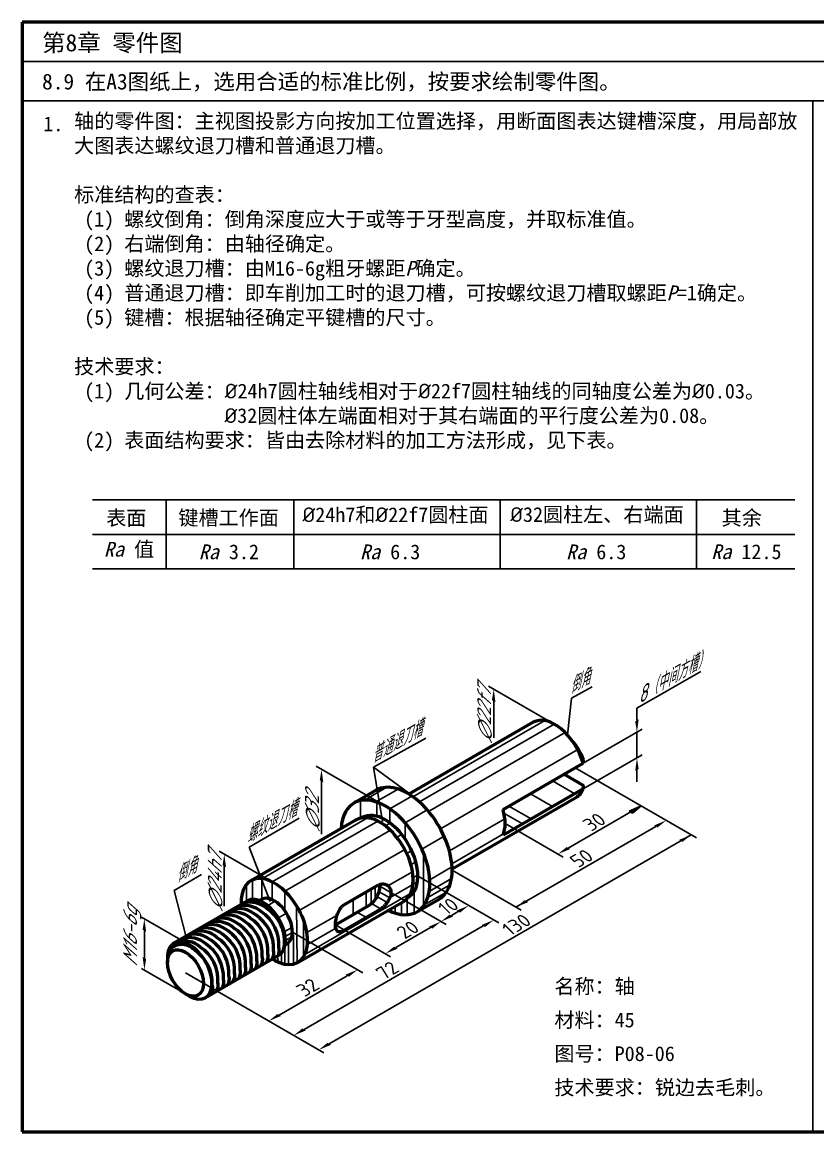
# Model space of a CAD drawing. Extents: x 0 to 326, y 0 to 226.
# Drawn here: x 0 to 162, y 0 to 226 of the extents above; entities that cross this region are included whole.
import ezdxf

# ---------------------------------------------------------------- set-up
doc = ezdxf.new("R2010")
doc.units = 0
doc.header["$LTSCALE"] = 0.2
doc.layers.get('0').update_dxf_attribs({"linetype": 'CONTINUOUS'})
doc.layers.add('DIM', color=7, linetype='CONTINUOUS')
doc.layers.add('细实线层', color=7, linetype='CONTINUOUS')
doc.layers.add('PV-40E', color=7, linetype='CONTINUOUS', lineweight=50)
doc.styles.get("Standard").update_dxf_attribs({"font": 'gbeitc.shx', "height": 3.5, "bigfont": 'gbcbig.shx'})
doc.styles.add('宋体', font='SimSun.ttf', dxfattribs={"height": 3})

msp = doc.modelspace()

# ---------------------------------------------------------------- hatches: boundary and pattern name
for points in [[(95.67, 87.92), (96.38, 87.51), (96.02, 90.16)], [(124.84, 83.62), (125.19, 81.37), (125.55, 84.02)], [(125.19, 76.15), (124.84, 73.49), (125.55, 73.9)], [(60.61, 71.6), (61.32, 71.19), (60.96, 73.84)], [(124.3, 64.93), (126.07, 66.36), (123.6, 65.34)], [(129.39, 61.99), (131.16, 63.42), (128.69, 62.4)], [(134.48, 59.05), (136.25, 60.48), (133.78, 59.46)], [(40.81, 54.29), (41.52, 53.88), (41.16, 56.53)], [(109.1, 56.56), (111.57, 57.58), (110.87, 57.99)], [(89.18, 44.65), (90.94, 46.08), (88.47, 45.06)], [(100.56, 45.75), (103.04, 46.78), (102.33, 47.18)], [(24.53, 41.15), (25.24, 40.74), (24.88, 43.4)], [(85.29, 42.82), (87.76, 43.84), (87.05, 44.24)], [(94.27, 41.71), (96.03, 43.14), (93.56, 42.12)], [(83.52, 41.39), (85.29, 42.82), (82.81, 41.79)], [(73.97, 36.28), (76.45, 37.3), (75.74, 37.71)], [(24.53, 35.6), (24.88, 32.95), (25.24, 35.19)], [(66.55, 31.59), (68.32, 33.02), (65.84, 32)], [(50.21, 22.57), (52.69, 23.59), (51.98, 23.99)], [(55.31, 19.63), (57.78, 20.65), (57.07, 21.06)], [(60.4, 16.69), (62.87, 17.71), (62.16, 18.12)]]:
    msp.add_hatch(color=256).paths.add_polyline_path(points)

# ---------------------------------------------------------------- linework, layer by layer
at = {"lineweight": 50}
for p, q in [((322, 226), (0, 226)), ((0, 226), (0, 0)), ((0, 0), (322, 0))]:
    msp.add_line(p, q, dxfattribs=at)
for p, q in [((322, 218), (0, 218)), ((322, 210), (0, 210)), ((161, 210), (161, 0)), ((111.07, 80.82, -36.82), (111.9, 88.33)), ((74.85, 65.78, -59.09), (74.85, 62.95, -59.09)), ((126.07, 66.36, -59.92), (123.6, 65.34, -58.47)), ((124.3, 64.93, -57.89), (126.07, 66.36, -59.92)), ((123.6, 65.34, -58.47), (124.3, 64.93, -57.89)), ((77.96, 62.96, -55.11), (77.96, 59.68, -55.11)), ((46.9, 51.34, -45.09), (46.9, 47.35, -45.09))]:
    msp.add_line(p, q)
at = {"extrusion": (2.05494e-16, 0.816497, 0.57735)}
for p, q in [((79.57, 68.25, -62.59), (106.43, 83.76, -84.52)), ((80.89, 67.2, -45.09), (108.34, 83.05, -67.51)), ((82.75, 65.27, -45.09), (110.58, 81.34, -67.81)), ((85.16, 61.72, -45.09), (113.13, 77.87, -67.93)), ((69.74, 67.56, -61.61), (74.27, 70.17, -65.31)), ((108.03, 71.46, -67.13), (112.55, 68.85, -63.43)), ((72.02, 67.21, -61.12), (76.55, 69.82, -64.81)), ((74.85, 65.78, -59.09), (79.37, 68.39, -62.78)), ((103.5, 68.85, -63.43), (108.03, 66.23, -59.74)), ((68.93, 67.36, -61.33), (68.93, 63.78, -56.27)), ((72.25, 67.23, -61.15), (72.25, 64.3, -56.99)), ((77.96, 62.96, -55.11), (82.48, 65.58, -58.8)), ((99.12, 66.35, -59.91), (103.68, 63.72, -56.18)), ((48.81, 51.55, -38.97), (70.32, 63.97, -56.53)), ((50.94, 50.88, -38.01), (72.43, 63.29, -55.57)), ((86.99, 57.22, -46.98), (98.3, 63.74, -56.21)), ((98.11, 64.9, -57.84), (101.91, 62.7, -54.74)), ((53.48, 49.02, -35.39), (74.98, 61.43, -52.94)), ((73.94, 62.32, -54.2), (74.93, 62.89, -55.01)), ((76.3, 59.98, -50.89), (77.3, 60.56, -51.71)), ((81.37, 57.57, -47.48), (85.93, 60.2, -51.2)), ((87.48, 54.6, -43.28), (98.04, 60.69, -51.9)), ((56.42, 45.09, -29.84), (77.92, 57.5, -47.39)), ((78.31, 56.71, -46.27), (79.32, 57.3, -47.1)), ((81.71, 56.83, -46.43), (81.71, 45.65, -30.62)), ((79.17, 54.41, -43.02), (80.19, 55, -43.85)), ((74.49, 50.1, -36.92), (79.49, 52.98, -41)), ((79.62, 51.75, -39.25), (80.59, 52.31, -40.04)), ((83, 51.35, -38.69), (87.53, 53.97, -42.39)), ((45.66, 50.37, -37.3), (45.66, 47.18, -32.79)), ((48.81, 51.55, -38.97), (48.81, 47.35, -33.04)), ((50.94, 50.88, -38.01), (50.94, 47.27, -32.92)), ((71.87, 49.86, -36.58), (71.87, 47.43, -33.15)), ((74.91, 47.72, -33.56), (79.67, 50.47, -37.44)), ((79.35, 49.24, -35.7), (80.22, 49.74, -36.41)), ((79.58, 50.37, -37.31), (80.51, 50.91, -38.07)), ((82.6, 47.73, -33.56), (87.23, 50.4, -37.34)), ((82.89, 48.97, -35.32), (87.42, 51.58, -39.01)), ((53.48, 49.02, -35.39), (53.48, 45.04, -29.76)), ((57.58, 36.11, -17.14), (79.07, 48.52, -34.69)), ((70.08, 48.85, -35.15), (70.08, 45.79, -30.83)), ((71.1, 49.48, -36.04), (71.1, 46.45, -31.76)), ((72.25, 47.9, -33.81), (74.34, 46.7, -32.11)), ((72.67, 48.91, -35.24), (74.88, 47.64, -33.44)), ((79.8, 48.84, -35.13), (79.8, 44.62, -29.17)), ((81.86, 46.2, -31.4), (86.39, 48.81, -35.1)), ((50.13, 46.16, -31.34), (51.41, 46.89, -32.38)), ((55.88, 46.03, -31.16), (56.01, 34.43, -14.75)), ((67.39, 47.31, -32.97), (67.39, 44.24, -28.63)), ((71.15, 46.5, -31.82), (73.12, 45.37, -30.22)), ((75.96, 45.9, -30.98), (75.96, 44.62, -29.17)), ((77.24, 46.67, -32.06), (77.24, 44.37, -28.81)), ((78.39, 47.43, -33.15), (78.39, 44.11, -28.45)), ((52.18, 43.6, -27.73), (53.71, 44.48, -28.98)), ((57.29, 43.16, -27.11), (57.29, 35.6, -16.41)), ((57.99, 40.59, -23.46), (64.13, 44.13, -28.47)), ((68.15, 44.76, -29.37), (70.09, 43.64, -27.78)), ((53.46, 40.79, -23.75), (54.89, 41.62, -24.92)), ((58.1, 38.18, -20.06), (63.85, 41.5, -24.76)), ((53.58, 39.77, -22.31), (54.9, 40.53, -23.39)), ((53.71, 39, -21.22), (54.9, 39.69, -22.2)), ((54.22, 38.62, -20.68), (54.22, 34.05, -14.23)), ((55.25, 40.02, -22.67), (55.25, 34.15, -14.36)), ((52.82, 36.19, -17.25), (52.82, 34.31, -14.59)), ((53.46, 37.6, -19.24), (53.46, 34.15, -14.36)), ((51.92, 35.81, -16.71), (52.18, 34.66, -15.08))]:
    msp.add_line(p, q, dxfattribs=at)
at = {"layer": 'DIM'}
for p, q in [((29.32, 128.69), (29.32, 114.69)), ((55.32, 128.69), (55.32, 114.69)), ((97.32, 128.69), (97.32, 114.69)), ((137.32, 128.69), (137.32, 114.69))]:
    msp.add_line(p, q, dxfattribs=at)
at = {"layer": 'DIM', "extrusion": (0.707107, -0.408248, 0.57735)}
for p, q in [((125.19, 86.27, -72.14), (138.2, 93.78, -82.76)), ((111.9, 88.33), (116.09, 90.66, -3.49)), ((125.19, 83.82, -73.87), (125.19, 86.27, -72.14)), ((114.26, 75.06, -36.82), (126.25, 81.98, -76.47)), ((125.19, 76.15, -79.29), (125.19, 81.37, -75.6)), ((71.57, 74.25, -29.16), (82.17, 80.15, -37.97)), ((114.26, 69.83, -36.82), (126.25, 76.76, -80.16)), ((73.41, 63.23, -39.2), (71.57, 74.25, -29.16)), ((71.57, 74.25, -29.16), (78.64, 69.02, -41.51)), ((125.19, 73.7, -81.03), (125.19, 71.25, -82.76)), ((46.25, 58, -9.64), (56.44, 63.88, -17.96)), ((50.5, 46.9, -22.69), (46.25, 58, -9.64)), ((30.98, 49.18, 2.83), (36.54, 52.39, -1.71)), ((33.95, 37.51, -9.06), (30.98, 49.18, 2.83))]:
    msp.add_line(p, q, dxfattribs=at)
at = {"layer": 'DIM', "extrusion": (-0.707107, -0.408248, 0.57735)}
for p, q in [((108.47, 82.98, -68.69), (94.96, 90.78, -79.72)), ((96.02, 87.72, -80.58), (96.02, 80.22, -85.88)), ((73.97, 66.33, -37.7), (59.9, 74.45, -49.19)), ((60.96, 71.39, -50.06), (60.96, 60.64, -57.66)), ((51.35, 50.65, -21.07), (40.1, 57.14, -30.25)), ((41.16, 54.08, -31.12), (41.16, 45.99, -36.84)), ((34.09, 38.08, -8.83), (24.29, 43.74, -16.84)), ((24.88, 40.95, -18.09), (24.88, 35.4, -22.01)), ((34.09, 27.63, -16.22), (24.29, 33.29, -24.23))]:
    msp.add_line(p, q, dxfattribs=at)
at = {"layer": 'DIM', "extrusion": (2.05494e-16, 0.816497, 0.57735)}
for p, q in [((112.63, 74.12, -70.89), (137.31, 59.87, -50.74)), ((111.22, 57.79, -47.79), (123.95, 65.14, -58.18)), ((98.35, 62.77, -54.83), (110.16, 55.95, -45.19)), ((100.56, 45.75, -30.77), (129.04, 62.2, -54.03)), ((62.52, 17.91, 8.6), (136.25, 60.48, -51.6)), ((80.48, 52.12, -39.78), (97.1, 42.53, -26.21)), ((87.55, 53.27, -41.4), (101.62, 45.14, -29.91)), ((72.84, 50, -36.78), (86.35, 42.2, -25.75)), ((87.41, 44.04, -28.35), (88.82, 44.86, -29.5)), ((55.02, 40.69, -23.61), (69.38, 32.4, -11.89)), ((57.43, 20.85, 4.45), (93.91, 41.92, -25.35)), ((63.79, 42.16, -25.69), (75.03, 35.67, -16.51)), ((76.09, 37.51, -19.11), (83.17, 41.59, -24.88)), ((33.24, 32.36, -11.84), (61.46, 16.07, 11.2)), ((52.34, 23.79, 0.29), (66.2, 31.79, -11.03))]:
    msp.add_line(p, q, dxfattribs=at)
at = {"layer": 'DIM', "extrusion": (-0.707107, -0.408248, 0.57735)}
for points in [[(-28.31, 7.18, -150.23), (-27.6, 7.89, -150.23), (-30.07, 9.66, -150.23)], [(-31.7, 9.87, -101.15), (-30.99, 10.57, -101.15), (-33.47, 12.34, -101.15)], [(-26.61, 10.43, -69.15), (-25.9, 11.14, -69.15), (-28.38, 12.91, -69.15)], [(-23.37, 9.14, -44.75), (-22.67, 9.85, -44.75), (-25.14, 11.62, -44.75)], [(-18.57, 4.33, -44.75), (-17.86, 5.04, -44.75), (-16.09, 2.57, -44.75)]]:
    msp.add_solid(points, dxfattribs=at)
at = {"layer": 'DIM', "extrusion": (0.707107, -0.408248, 0.57735)}
for points in [[(134.83, -98.36, 11.66), (135.54, -99.07, 11.66), (133.07, -100.83, 11.66)], [(126.07, -107.13, 11.66), (126.77, -107.83, 11.66), (128.54, -105.36, 11.66)]]:
    msp.add_solid(points, dxfattribs=at)
at = {"layer": 'DIM', "extrusion": (2.05494e-16, 0.816497, 0.57735)}
for points in [[(-123.6, -85.47, 19.59), (-124.3, -84.76, 19.59), (-126.07, -87.23, 19.59)], [(-128.69, -80.38, 19.59), (-129.39, -79.67, 19.59), (-131.16, -82.14, 19.59)], [(-133.78, -75.28, 19.59), (-134.48, -74.58, 19.59), (-136.25, -77.05, 19.59)], [(-110.87, -72.74, 19.59), (-111.57, -72.03, 19.59), (-109.1, -70.26, 19.59)], [(-88.47, -50.34, 19.59), (-89.18, -49.63, 19.59), (-90.94, -52.11, 19.59)], [(-102.33, -54.02, 19.59), (-103.04, -53.31, 19.59), (-100.56, -51.54, 19.59)], [(-87.05, -48.93, 19.59), (-87.76, -48.22, 19.59), (-85.29, -46.45, 19.59)], [(-93.56, -45.25, 19.59), (-94.27, -44.54, 19.59), (-96.03, -47.02, 19.59)], [(-82.81, -44.68, 19.59), (-83.52, -43.98, 19.59), (-85.29, -46.45, 19.59)], [(-75.74, -37.61, 19.59), (-76.45, -36.91, 19.59), (-73.97, -35.14, 19.59)], [(-65.84, -27.71, 19.59), (-66.55, -27.01, 19.59), (-68.32, -29.48, 19.59)], [(-51.98, -13.85, 19.59), (-52.69, -13.15, 19.59), (-50.21, -11.38, 19.59)], [(-57.07, -8.76, 19.59), (-57.78, -8.06, 19.59), (-55.31, -6.29, 19.59)], [(-62.16, -3.67, 19.59), (-62.87, -2.96, 19.59), (-60.4, -1.2, 19.59)]]:
    msp.add_solid(points, dxfattribs=at)
at = {"layer": 'PV-40E', "extrusion": (2.05494e-16, 0.816497, 0.57735)}
for p, q in [((104.07, 83.42, -45.09), (78.75, 68.8, -45.09)), ((97.93, 65.63, -36.82), (114.26, 75.06, -36.82)), ((110.37, 72.81, -36.82), (114.34, 70.52, -36.82)), ((72.1, 69.58, -45.09), (67.57, 66.96, -45.09)), ((87.55, 53.55, -45.09), (112.87, 68.17, -45.09)), ((114.26, 69.83, -36.82), (97.93, 60.4, -36.82)), ((68.04, 63.54, -45.09), (46.55, 51.13, -45.09)), ((69.29, 63.99, -45.09), (69.23, 63.95, -45.09)), ((65.67, 46.31, -45.09), (72.45, 50.22, -45.09)), ((78.59, 47.74, -45.09), (78.65, 47.77, -45.09)), ((45.88, 47.05, -45.09), (30.89, 38.4, -45.09)), ((48.75, 47.32, -45.09), (48.35, 47.09, -45.09)), ((56.15, 34.5, -45.09), (77.64, 46.91, -45.09)), ((63.79, 42.16, -45.09), (70.58, 46.08, -45.09)), ((80.37, 44.79, -45.09), (84.9, 47.41, -45.09)), ((72.45, 45, -45.09), (65.67, 41.08, -45.09)), ((53.55, 38.08, -45.09), (53.95, 38.31, -45.09)), ((29.57, 35.47, -45.09), (29.57, 34.49, -45.09)), ((37.29, 27.31, -45.09), (52.28, 35.97, -45.09)), ((33.24, 28.12, -45.09), (34.09, 27.63, -45.09))]:
    msp.add_line(p, q, dxfattribs=at)
at = {"layer": 'PV-40E'}
for p, q in [((114.26, 75.06, -36.82), (114.34, 75.75, -36.82)), ((114.26, 69.83, -36.82), (114.34, 70.52, -36.82))]:
    msp.add_line(p, q, dxfattribs=at)
for centre, radius, start, end in [((44.17, 40.31, -50.63), 5.14, 48.5282, 105.1892), ((45.3, 40.96, -51.56), 5.14, 48.5282, 105.1892), ((46.44, 41.62, -52.48), 5.14, 48.5282, 105.1892), ((45.44, 38.79, -52.48), 8, 356.5383, 56.6321), ((40.78, 38.35, -47.86), 5.14, 48.5282, 105.1892), ((41.91, 39.01, -48.79), 5.14, 48.5282, 105.1892), ((43.04, 39.66, -49.71), 5.14, 48.5282, 105.1892), ((42.05, 36.83, -49.71), 8, 356.5383, 56.6321), ((43.18, 37.48, -50.63), 8, 356.5383, 56.6321), ((44.31, 38.13, -51.56), 8, 356.5383, 56.6321), ((36.25, 35.74, -44.17), 5.14, 48.5282, 105.1892), ((37.38, 36.39, -45.09), 5.14, 48.5282, 105.1892), ((38.52, 37.05, -46.01), 5.14, 48.5282, 105.1892), ((39.65, 37.7, -46.94), 5.14, 48.5282, 105.1892), ((37.52, 34.22, -46.01), 8, 356.5383, 56.6321), ((38.65, 34.87, -46.94), 8, 356.5383, 56.6321), ((39.78, 35.52, -47.86), 8, 356.5383, 56.6321), ((40.91, 36.17, -48.79), 8, 356.5383, 56.6321), ((32.86, 33.78, -41.4), 5.14, 48.5282, 105.1892), ((33.99, 34.43, -42.32), 5.14, 48.5282, 105.1892), ((35.12, 35.09, -43.24), 5.14, 48.5282, 105.1892), ((34.13, 32.26, -43.24), 8, 356.5383, 56.6321), ((35.26, 32.91, -44.17), 8, 356.5383, 56.6321), ((36.39, 33.56, -45.09), 8, 356.5383, 56.6321), ((32.53, 34.72, -40.47), 3.44, 41.0419, 147.2335), ((30.73, 30.3, -40.47), 8, 356.5383, 56.6321), ((31.86, 30.95, -41.4), 8, 356.5383, 56.6321), ((32.99, 31.6, -42.32), 8, 356.5383, 56.6321), ((47.72, 35.75, -49.71), 2.39, 329.8946, 14.5574), ((48.85, 36.4, -50.63), 2.39, 329.8946, 14.5574), ((49.98, 37.05, -51.56), 2.39, 329.8946, 14.5574), ((50.41, 38.28, -52.48), 3.02, 313.7489, 0.3839), ((44.33, 33.79, -46.94), 2.39, 329.8946, 14.5574), ((45.46, 34.44, -47.86), 2.39, 329.8946, 14.5574), ((46.59, 35.09, -48.79), 2.39, 329.8946, 14.5574), ((39.8, 31.17, -43.24), 2.39, 329.8946, 14.5574), ((40.93, 31.83, -44.17), 2.39, 329.8946, 14.5574), ((42.06, 32.48, -45.09), 2.39, 329.8946, 14.5574), ((43.19, 33.13, -46.01), 2.39, 329.8946, 14.5574), ((36.41, 29.21, -40.47), 2.39, 329.8946, 14.5574), ((37.54, 29.87, -41.4), 2.39, 329.8946, 14.5574), ((38.67, 30.52, -42.32), 2.39, 329.8946, 14.5574)]:
    msp.add_arc(centre, radius, start, end, dxfattribs=at)
for centre, major_axis, start_param, end_param in [((108.47, 75.79, -36.82), (4.4, -7.62), 1.157567, 3.141593), ((108.99, 75.15, -36.82), (4.4, -7.62), 1.323152, 1.897296), ((78.5, 58.49, -45.09), (6.4, -11.09), 0, 3.141593), ((73.97, 55.88, -45.09), (6.4, -11.09), -0.722734, 3.864327), ((108.47, 75.79, -36.82), (4.4, -7.62), 0, 0.41323), ((92.13, 66.36, -36.82), (4.4, -7.62), 0.41323, 1.157567), ((72.84, 55.23, -45.09), (4.8, -8.31), 0, 3.141593), ((73.97, 55.88, -45.09), (-4.68, 8.11), -0.785398, 0), ((73.97, 55.88, -45.09), (-4.68, 8.11), -3.141593, -0.785398), ((51.35, 42.82, -45.09), (4.8, -8.31), -0.785398, 3.982661), ((70.58, 48.69, -45.09), (1.6, 2.77), -2.356194, -0.629567), ((49.08, 41.51, -45.09), (-3.2, 5.54), -0.785398, 0), ((51.35, 42.82, -45.09), (-2.6, 4.5), -0.785398, 0), ((49.08, 41.51, -45.09), (-3.2, 5.54), -3.141593, -0.785398), ((51.35, 42.82, -45.09), (-2.6, 4.5), -3.141593, -0.785398), ((34.09, 32.85, -45.09), (3.2, -5.54), 2.356194, 3.926991), ((34.09, 32.85, -45.09), (3.2, -5.54), -0.785398, 2.356194), ((51.35, 42.82, -45.09), (4.8, -8.31), -0.841069, -0.785398)]:
    msp.add_ellipse(centre, major_axis=major_axis, ratio=0.57735, start_param=start_param, end_param=end_param, dxfattribs=at)
msp.add_ellipse((33.24, 32.36, -45.09), major_axis=(2.6, -4.5), ratio=0.57735, dxfattribs=at)
for points, knots in [([(72.45, 50.22, -45.09), (72.6, 50.31, -45.09), (72.75, 50.37, -45.09), (73.06, 50.46, -45.09), (73.22, 50.49, -45.09), (73.54, 50.49, -45.09), (73.69, 50.48, -45.09), (73.99, 50.4, -45.09), (74.13, 50.34, -45.09), (74.37, 50.2, -45.09), (74.49, 50.11, -45.09), (74.71, 49.89, -45.09), (74.8, 49.77, -45.09), (74.95, 49.49, -45.09), (75.01, 49.34, -45.09), (75.09, 49.02, -45.09), (75.1, 48.86, -45.09), (75.1, 48.53, -45.09), (75.09, 48.35, -45.09), (75.01, 47.99, -45.09), (74.95, 47.81, -45.09), (74.8, 47.44, -45.09), (74.71, 47.26, -45.09), (74.49, 46.9, -45.09), (74.37, 46.73, -45.09), (74.13, 46.42, -45.09), (73.99, 46.26, -45.09), (73.69, 45.95, -45.09), (73.54, 45.8, -45.09), (73.22, 45.53, -45.09), (73.06, 45.4, -45.09), (72.75, 45.18, -45.09), (72.6, 45.08, -45.09), (72.45, 45, -45.09)], [-12.155202, -12.155202, -12.155202, -12.155202, -11.395326, -11.395326, -10.63545, -10.63545, -9.875573, -9.875573, -9.115697, -9.115697, -8.356173, -8.356173, -7.596649, -7.596649, -6.837125, -6.837125, -6.077601, -6.077601, -5.318077, -5.318077, -4.558553, -4.558553, -3.799029, -3.799029, -3.039505, -3.039505, -2.279629, -2.279629, -1.519753, -1.519753, -0.759876, -0.759876, 0, 0, 0, 0]), ([(65.67, 41.08, -45.09), (65.52, 41, -45.09), (65.38, 40.92, -45.09), (65.11, 40.81, -45.09), (64.98, 40.77, -45.09), (64.73, 40.72, -45.09), (64.62, 40.71, -45.09), (64.43, 40.74, -45.09), (64.34, 40.76, -45.09), (64.19, 40.85, -45.09), (64.12, 40.91, -45.09), (64, 41.07, -45.09), (63.95, 41.17, -45.09), (63.87, 41.41, -45.09), (63.84, 41.54, -45.09), (63.8, 41.84, -45.09), (63.79, 42, -45.09), (63.79, 42.33, -45.09), (63.8, 42.51, -45.09), (63.84, 42.89, -45.09), (63.87, 43.09, -45.09), (63.95, 43.5, -45.09), (64, 43.71, -45.09), (64.12, 44.12, -45.09), (64.19, 44.32, -45.09), (64.34, 44.69, -45.09), (64.43, 44.88, -45.09), (64.62, 45.24, -45.09), (64.73, 45.41, -45.09), (64.98, 45.73, -45.09), (65.11, 45.87, -45.09), (65.38, 46.12, -45.09), (65.52, 46.22, -45.09), (65.67, 46.31, -45.09)], [0, 0, 0, 0, 0.759876, 0.759876, 1.519753, 1.519753, 2.279629, 2.279629, 3.039505, 3.039505, 3.799029, 3.799029, 4.558553, 4.558553, 5.318077, 5.318077, 6.077601, 6.077601, 6.837125, 6.837125, 7.596649, 7.596649, 8.356173, 8.356173, 9.115697, 9.115697, 9.875573, 9.875573, 10.63545, 10.63545, 11.395326, 11.395326, 12.155202, 12.155202, 12.155202, 12.155202])]:
    msp.add_open_spline(points, degree=3, knots=knots, dxfattribs=at)
at = {"layer": '细实线层'}
for p, q in [((14.32, 128.69), (157.32, 128.69)), ((14.32, 121.69), (157.32, 121.69)), ((14.32, 114.69), (157.32, 114.69))]:
    msp.add_line(p, q, dxfattribs=at)

# ---------------------------------------------------------------- texts
at = {"style": '宋体'}
for s, height, p in [('第8章 零件图', 3.5, (4.05, 220.07)), ('8.9 在A3图纸上，选用合适的标准比例，按要求绘制零件图。', 3.2, (4.05, 212.3)), ('1.', 3, (4.29, 203.79)), ('名称：轴', 3, (108.38, 28.14)), ('材料：45', 3, (108.38, 21.28)), ('图号：P08-06', 3, (108.38, 14.41)), ('技术要求：锐边去毛刺。', 3, (108.38, 7.54))]:
    msp.add_text(s, height=height, dxfattribs=at).set_placement(p)
at = {"char_height": 3, "attachment_point": 1, "style": '宋体'}
for s, insert, width in [('轴的零件图：主视图投影方向按加工位置选择，用断面图表达键槽深度，用局部放大图表达螺纹退刀槽和普通退刀槽。\\P\\P标准结构的查表：\\P (1) 螺纹倒角：倒角深度应大于或等于牙型高度，并取标准值。\\P (2) 右端倒角：由轴径确定。\\P (3) 螺纹退刀槽：由M16-6g粗牙螺距{\\fSimSun|b0|i1|c134|p2;P}确定。\\P (4) 普通退刀槽：即车削加工时的退刀槽，可按螺纹退刀槽取螺距{\\fSimSun|b0|i1|c134|p2;P}=1确定。\\P (5) 键槽：根据轴径确定平键槽的尺寸。\\P\\P技术要求：\\P (1) 几何公差：{\\fISOCPEUR|b0|i0|c0|p34;%%C}24h7圆柱轴线相对于{\\fISOCPEUR|b0|i0|c0|p34;%%C}22f7圆柱轴线的同轴度公差为{\\fISOCPEUR|b0|i0|c0|p34;%%C}0.03。\\P               {\\fISOCPEUR|b0|i0|c0|p34;%%C}32圆柱体左端面相对于其右端面的平行度公差为0.08。\\P (2) 表面结构要求：皆由去除材料的加工方法形成，见下表。', (10.58, 207.38), 147.8159), ('{\\fISOCPEUR|b0|i0|c0|p34;%%C}24h7和{\\fISOCPEUR|b0|i0|c0|p34;%%C}22f7圆柱面', (57.08, 127.18), 42.1297), ('{\\fISOCPEUR|b0|i0|c0|p34;%%C}32圆柱左、右端面', (99.39, 127.22), 37.89), ('{\\fSimSun|b0|i1|c134|p2;Ra} 值', (16.66, 120.16), 16.753), ('{\\fSimSun|b0|i1|c134|p2;Ra} 3.2', (35.98, 119.63), 20.8238), ('{\\fSimSun|b0|i1|c134|p2;Ra} 6.3', (68.82, 119.62), 24.1118), ('{\\fSimSun|b0|i1|c134|p2;Ra} 6.3', (110.79, 119.62), 24.1118), ('{\\fSimSun|b0|i1|c134|p2;Ra} 12.5', (140.35, 119.65), 16.4399)]:
    msp.add_mtext(s, dxfattribs=dict(at, insert=insert, width=width))
at = {"layer": 'DIM', "extrusion": (0.707107, -0.408248, 0.57735)}
for s, p in [('8（中间方槽）', (138.24, -96.46, 11.66)), ('倒角', (132.93, -30.73, 42.26)), ('普通退刀槽', (100.58, -38.44, 2.66)), ('螺纹退刀槽', (73.68, -13.16, 3.46)), ('倒角', (59.61, 1.56, 3.63))]:
    msp.add_text(s, height=4, rotation=315, dxfattribs=at).set_placement(p)
at = {"layer": 'DIM', "extrusion": (-0.707107, -0.408248, 0.57735)}
for s, p in [('∅22f7', (-20.89, 0.33, -149.59)), ('∅32', (-22.83, 0.64, -101.15)), ('∅24h7', (-18.67, 3.05, -68.51)), ('M16-6g', (-17.33, 1.9, -44))]:
    msp.add_text(s, height=4, rotation=135, dxfattribs=at).set_placement(p)
at = {"layer": 'DIM', "extrusion": (2.05494e-16, 0.816497, 0.57735)}
for s, p in [('30', (-115.88, -78.11, 19.59)), ('50', (-113.24, -65.29, 19.59)), ('10', (-86.39, -48.62, 19.59)), ('130', (-99.44, -41.3, 19.59)), ('20', (-77.91, -40.13, 19.59)), ('72', (-73.73, -25.77, 19.59)), ('32', (-57.52, -19.74, 19.59))]:
    msp.add_text(s, height=4, rotation=225, dxfattribs=at).set_placement(p)
at = {"layer": '细实线层', "style": '宋体'}
for s, p in [('表面', (17.11, 123.52)), ('键槽工作面', (31.81, 123.56)), ('其余', (142.45, 123.56))]:
    msp.add_text(s, height=3, dxfattribs=at).set_placement(p)

doc.saveas('drawing.dxf')
